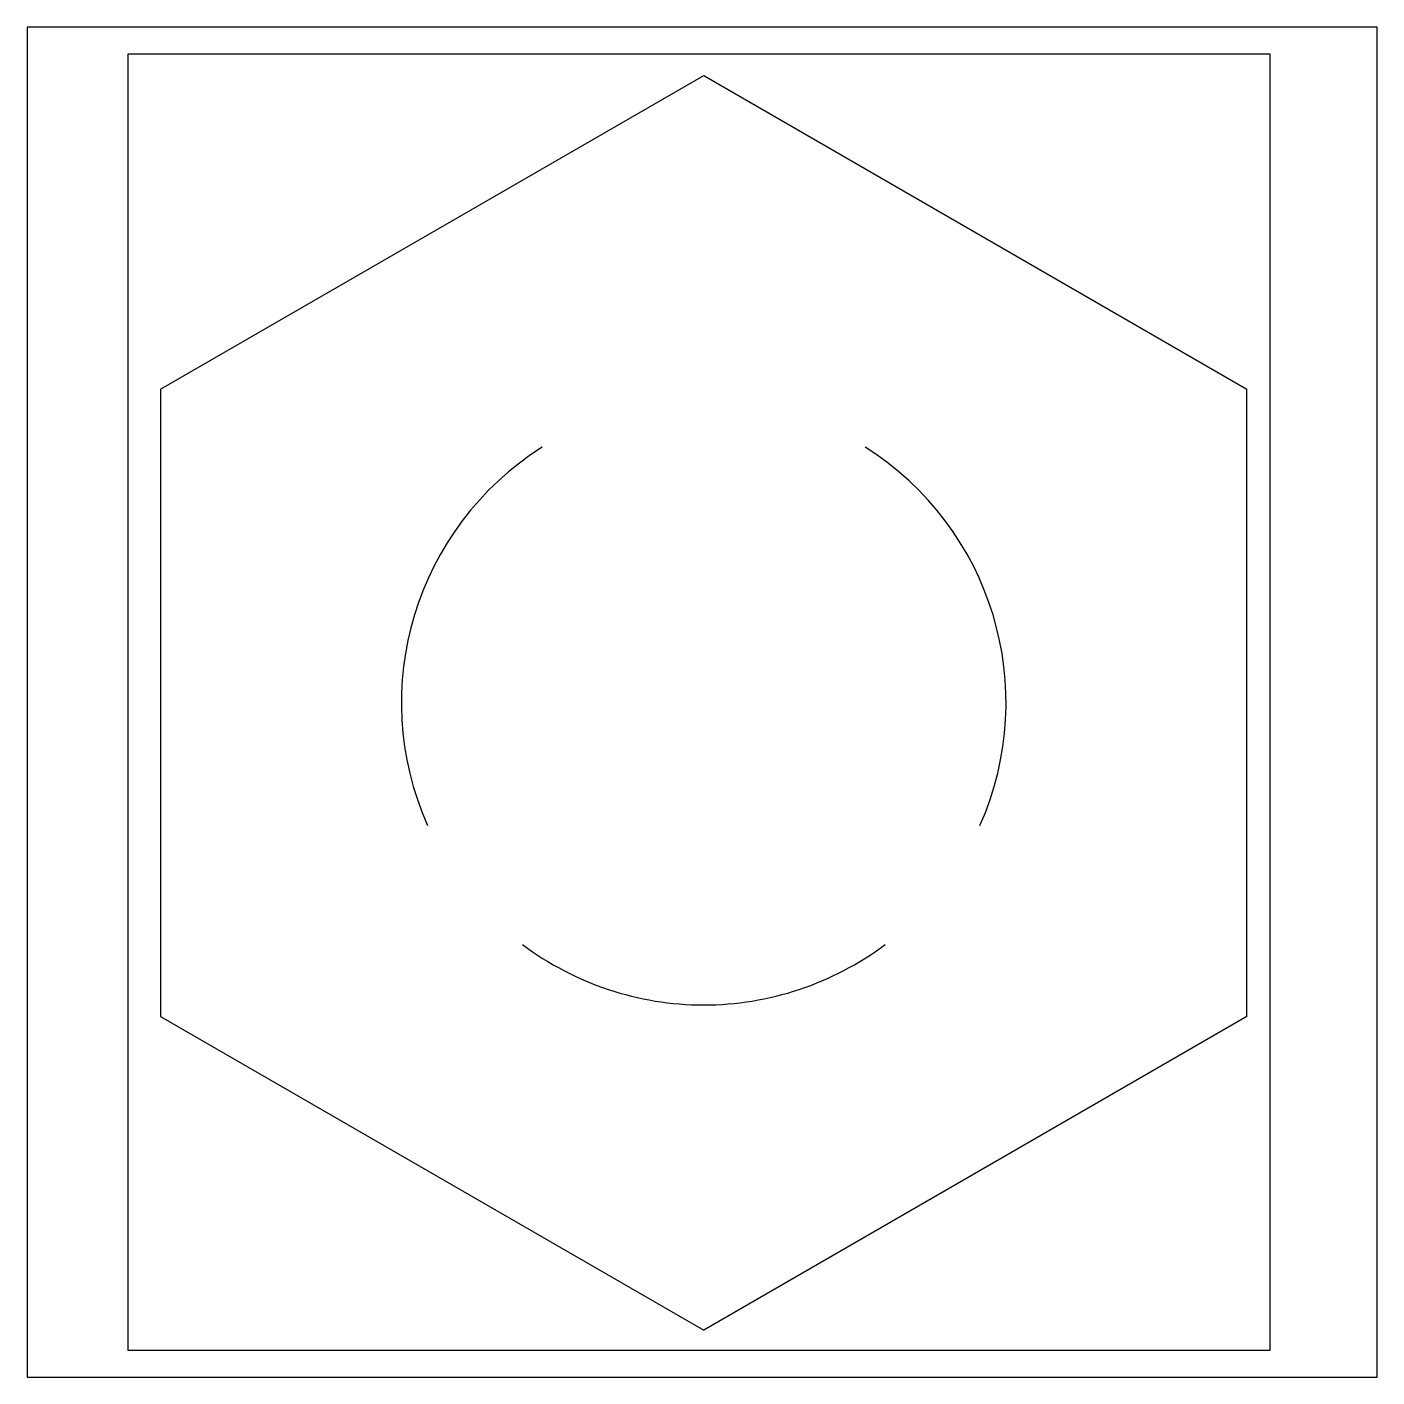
# Model space of a CAD drawing. Header units: millimetres. Extents: x 0 to 1000, y 0 to 1000.
import ezdxf

# ---------------------------------------------------------------- set-up
doc = ezdxf.new("R2010")
doc.units = ezdxf.units.MM
doc.layers.get('0').update_dxf_attribs({"color": 2})
doc.layers.add('1', color=1, linetype='Continuous')
doc.layers.add('2', color=7, linetype='Continuous')

msp = doc.modelspace()

# ---------------------------------------------------------------- linework, layer by layer
at = {"color": 2}
msp.add_lwpolyline([(0, 0), (1000, 0), (1000, 1000), (0, 1000)], close=True, dxfattribs=at)
at = {"layer": '1', "color": 1}
for p, q in [((920.9, 980), (74.6, 980)), ((74.6, 980), (74.6, 20)), ((920.9, 20), (920.9, 980)), ((74.6, 20), (920.9, 20))]:
    msp.add_line(p, q, dxfattribs=at)
at = {"layer": '2'}
for p, q in [((98.8, 731.8), (501.3, 964.1)), ((501.3, 964.1), (903.7, 731.8)), ((98.8, 731.8), (98.8, 267.1)), ((903.7, 267.1), (903.7, 731.8)), ((98.8, 267.1), (501.3, 34.8)), ((903.7, 267.1), (501.3, 34.8))]:
    msp.add_line(p, q, dxfattribs=at)
for start, end in [(122.3026, 203.9616), (336.0384, 57.6974), (233.1546, 270), (270, 306.8454)]:
    msp.add_arc((501.3, 499.5), 223.9, start, end, dxfattribs=at)

doc.saveas('drawing.dxf')
